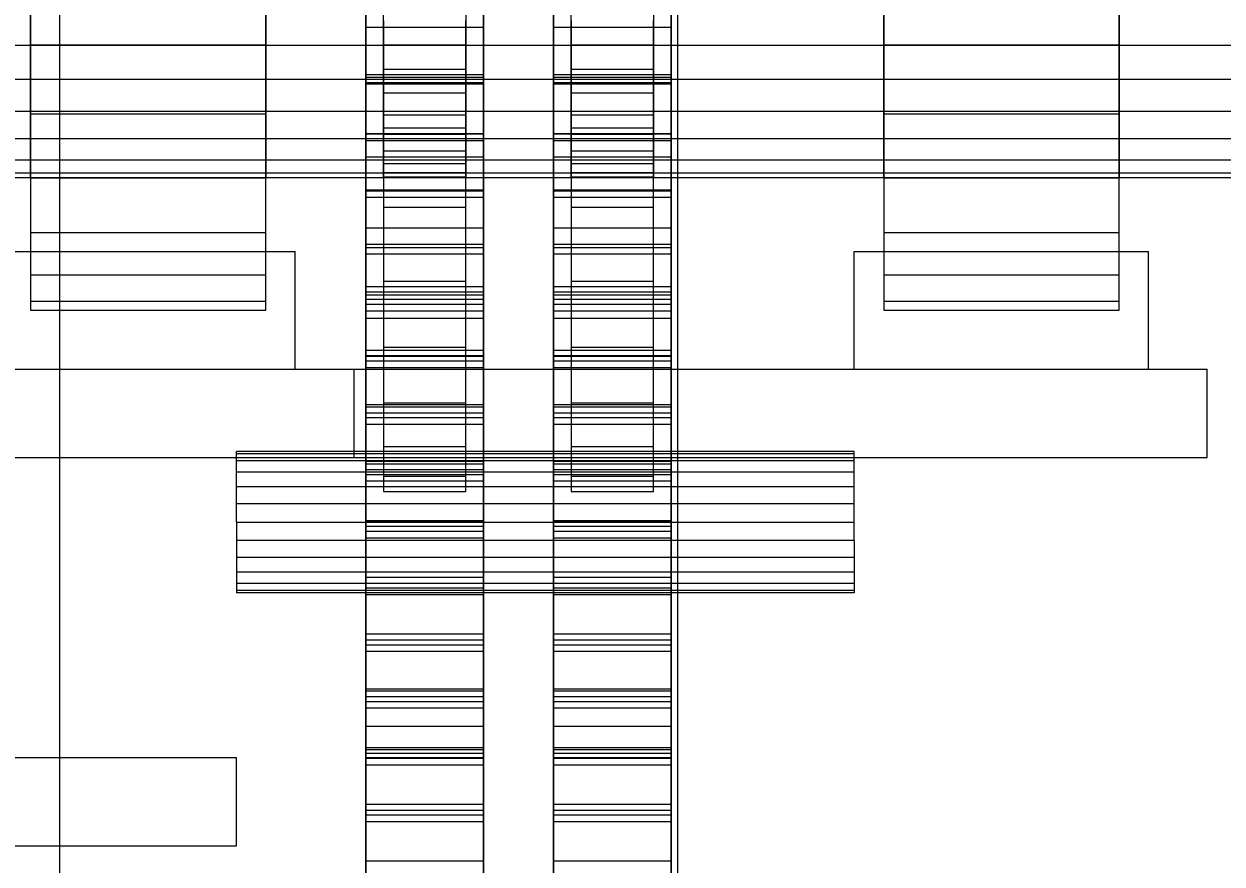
# Model space of a CAD drawing. Header units: millimetres. Extents: x -191664 to 191490, y -197311 to 10263.
# Drawn here: x 3893.9 to 4097.5, y -138922.6 to -138779.9 of the extents above; entities that cross this region are included whole.
import ezdxf

# ---------------------------------------------------------------- set-up
doc = ezdxf.new("R2010")
doc.units = ezdxf.units.MM
doc.layers.add('DET_secador_frontal', color=7, linetype='Continuous', lineweight=0)
doc.layers.add('R15_COTAS_TRANSPORTE_P', color=1, linetype='Continuous', lineweight=0)
doc.dimstyles.new('PLANTA_20', dxfattribs={"dimtxt": 50, "dimasz": 30, "dimexe": 30, "dimexo": 16, "dimgap": 20, "dimtad": 1, "dimtih": 1, "dimtoh": 1, "dimdec": 1, "dimzin": 0, "dimdsep": 46, "dimcen": 0.09, "dimadec": 0, "dimazin": 0, "dimtfac": 1, "dimtdec": 4, "dimtofl": 0, "dimtmove": 0, "dimatfit": 3, "dimfxl": 1, "dimtolj": 1, "dimtzin": 0, "dimarcsym": 0})

# ---------------------------------------------------------------- blocks, each defined once
blk = doc.blocks.new('*D133')
at = {"layer": 'Defpoints', "color": 0, "transparency": 16777216}
for p in [(439.69, -194147.98), (217.89, -194406.09), (-500, -194490), (-500, -194490), (500, -194490)]:
    blk.add_point(p, dxfattribs=at)
at = {"layer": 'R15_COTAS_TRANSPORTE_P', "color": 0, "lineweight": -2, "transparency": 16777216}
blk.add_arc((-500, -194490), 722.77, 2.37834, 17.62166, dxfattribs=at)
at = {"layer": 'R15_COTAS_TRANSPORTE_P', "color": 0, "transparency": 16777216}
for points in [[(184.12, -194272.81), (193.59, -194269.58), (179.18, -194242.8)], [(227.15, -194459.9), (217.15, -194460.11), (222.77, -194490)]]:
    blk.add_solid(points, dxfattribs=at)

msp = doc.modelspace()

# ---------------------------------------------------------------- linework, layer by layer
at = {"layer": 'DET_secador_frontal', "color": 254, "true_color": 0xd8e0dc}
msp.add_line((3900, -140885), (3900, -138615), dxfattribs=at)
at = {"layer": 'DET_secador_frontal', "color": 253, "true_color": 0x9fadb2}
msp.add_line((3900, -140200), (3900, -138615), dxfattribs=at)
at = {"layer": 'DET_secador_frontal', "color": 251, "true_color": 0x536a64}
msp.add_line((3900, -140900), (3900, -138650), dxfattribs=at)
at = {"layer": 'DET_secador_frontal', "color": 55, "true_color": 0xb9a24b}
msp.add_line((4005, -139173.5), (4005, -138673.5), dxfattribs=at)
at = {"layer": 'DET_secador_frontal', "color": 252, "true_color": 0x8ba19a}
for p, q in [((3955, -138783.5), (3955, -138769.51)), ((3969, -138769.51), (3969, -138783.5)), ((3986.88, -138783.5), (3986.88, -138769.51)), ((4000.88, -138769.51), (4000.88, -138783.5)), ((3895, -138783.5), (3895, -138771.85)), ((3935, -138771.85), (3935, -138783.5)), ((4040, -138783.5), (4040, -138771.85)), ((4080, -138771.85), (4080, -138783.5)), ((3895, -138777.68), (3895, -138783.5)), ((3935, -138783.5), (3935, -138777.68)), ((4040, -138777.68), (4040, -138783.5)), ((4080, -138783.5), (4080, -138777.68)), ((3955, -138779.37), (3955, -138783.5)), ((3969, -138783.5), (3969, -138779.37)), ((3986.88, -138779.37), (3986.88, -138783.5)), ((4000.88, -138783.5), (4000.88, -138779.37)), ((3935, -138783.5), (3895, -138783.5)), ((3895, -138783.5), (3895, -138795.15)), ((3895, -138789.32), (3895, -138783.5)), ((3935, -138795.15), (3935, -138783.5)), ((3935, -138783.5), (3935, -138789.32)), ((3969, -138783.5), (3955, -138783.5)), ((3955, -138783.5), (3955, -138797.49)), ((3955, -138787.63), (3955, -138783.5)), ((3969, -138797.49), (3969, -138783.5)), ((3969, -138783.5), (3969, -138787.63)), ((4000.88, -138783.5), (3986.88, -138783.5)), ((3986.88, -138783.5), (3986.88, -138797.49)), ((3986.88, -138787.63), (3986.88, -138783.5)), ((4000.88, -138797.49), (4000.88, -138783.5)), ((4000.88, -138783.5), (4000.88, -138787.63)), ((4080, -138783.5), (4040, -138783.5)), ((4040, -138783.5), (4040, -138795.15)), ((4040, -138789.32), (4040, -138783.5)), ((4080, -138795.15), (4080, -138783.5)), ((4080, -138783.5), (4080, -138789.32)), ((3969, -138787.63), (3955, -138787.63)), ((3955, -138787.63), (3955, -138797.49)), ((3955, -138791.63), (3955, -138787.63)), ((3969, -138797.49), (3969, -138787.63)), ((3969, -138787.63), (3969, -138791.63)), ((4000.88, -138787.63), (3986.88, -138787.63)), ((3986.88, -138787.63), (3986.88, -138797.49)), ((3986.88, -138791.63), (3986.88, -138787.63)), ((4000.88, -138797.49), (4000.88, -138787.63)), ((4000.88, -138787.63), (4000.88, -138791.63)), ((3935, -138789.32), (3895, -138789.32)), ((3895, -138789.32), (3895, -138795.15)), ((3895, -138794.75), (3895, -138789.32)), ((3935, -138795.15), (3935, -138789.32)), ((3935, -138789.32), (3935, -138794.75)), ((4080, -138789.32), (4040, -138789.32)), ((4040, -138789.32), (4040, -138795.15)), ((4040, -138794.75), (4040, -138789.32)), ((4080, -138795.15), (4080, -138789.32)), ((4080, -138789.32), (4080, -138794.75)), ((3969, -138791.63), (3955, -138791.63)), ((3955, -138791.63), (3955, -138811)), ((3955, -138795.34), (3955, -138791.63)), ((3969, -138811), (3969, -138791.63)), ((3969, -138791.63), (3969, -138795.34)), ((4000.88, -138791.63), (3986.88, -138791.63)), ((3986.88, -138791.63), (3986.88, -138811)), ((3986.88, -138795.34), (3986.88, -138791.63)), ((4000.88, -138811), (4000.88, -138791.63)), ((4000.88, -138791.63), (4000.88, -138795.34)), ((3935, -138794.75), (3895, -138794.75)), ((3895, -138794.75), (3895, -138806)), ((3895, -138799.41), (3895, -138794.75)), ((3895, -138795.15), (3935, -138795.15)), ((3895, -138795.15), (3895, -138806)), ((3935, -138806), (3935, -138794.75)), ((3935, -138794.75), (3935, -138799.41)), ((3935, -138806), (3935, -138795.15)), ((3969, -138795.34), (3955, -138795.34)), ((3955, -138795.34), (3955, -138823.57)), ((3955, -138798.66), (3955, -138795.34)), ((3969, -138823.57), (3969, -138795.34)), ((3969, -138795.34), (3969, -138798.66)), ((4000.88, -138795.34), (3986.88, -138795.34)), ((3986.88, -138795.34), (3986.88, -138823.57)), ((3986.88, -138798.66), (3986.88, -138795.34)), ((4000.88, -138823.57), (4000.88, -138795.34)), ((4000.88, -138795.34), (4000.88, -138798.66)), ((4080, -138794.75), (4040, -138794.75)), ((4040, -138794.75), (4040, -138806)), ((4040, -138799.41), (4040, -138794.75)), ((4040, -138795.15), (4080, -138795.15)), ((4040, -138795.15), (4040, -138806)), ((4080, -138806), (4080, -138794.75)), ((4080, -138794.75), (4080, -138799.41)), ((4080, -138806), (4080, -138795.15)), ((3955, -138797.49), (3969, -138797.49)), ((3955, -138797.49), (3955, -138811)), ((3969, -138811), (3969, -138797.49)), ((3986.88, -138797.49), (4000.88, -138797.49)), ((3986.88, -138797.49), (3986.88, -138811)), ((4000.88, -138811), (4000.88, -138797.49)), ((3935, -138799.41), (3895, -138799.41)), ((3895, -138799.41), (3895, -138815.32)), ((3895, -138802.99), (3895, -138799.41)), ((3935, -138815.32), (3935, -138799.41)), ((3935, -138799.41), (3935, -138802.99)), ((3969, -138798.66), (3955, -138798.66)), ((3955, -138798.66), (3955, -138834.78)), ((3955, -138801.46), (3955, -138798.66)), ((3969, -138834.78), (3969, -138798.66)), ((3969, -138798.66), (3969, -138801.46)), ((4000.88, -138798.66), (3986.88, -138798.66)), ((3986.88, -138798.66), (3986.88, -138834.78)), ((3986.88, -138801.46), (3986.88, -138798.66)), ((4000.88, -138834.78), (4000.88, -138798.66)), ((4000.88, -138798.66), (4000.88, -138801.46)), ((4080, -138799.41), (4040, -138799.41)), ((4040, -138799.41), (4040, -138815.32)), ((4040, -138802.99), (4040, -138799.41)), ((4080, -138815.32), (4080, -138799.41)), ((4080, -138799.41), (4080, -138802.99)), ((3969, -138801.46), (3955, -138801.46)), ((3955, -138801.46), (3955, -138844.24)), ((3955, -138803.64), (3955, -138801.46)), ((3969, -138844.24), (3969, -138801.46)), ((3969, -138801.46), (3969, -138803.64)), ((4000.88, -138801.46), (3986.88, -138801.46)), ((3986.88, -138801.46), (3986.88, -138844.24)), ((3986.88, -138803.64), (3986.88, -138801.46)), ((4000.88, -138844.24), (4000.88, -138801.46)), ((4000.88, -138801.46), (4000.88, -138803.64)), ((3935, -138802.99), (3895, -138802.99)), ((3895, -138802.99), (3895, -138822.47)), ((3895, -138805.23), (3895, -138802.99)), ((3935, -138822.47), (3935, -138802.99)), ((3935, -138802.99), (3935, -138805.23)), ((3969, -138803.64), (3955, -138803.64)), ((3955, -138803.64), (3955, -138851.64)), ((3955, -138805.14), (3955, -138803.64)), ((3969, -138851.64), (3969, -138803.64)), ((3969, -138803.64), (3969, -138805.14)), ((4000.88, -138803.64), (3986.88, -138803.64)), ((3986.88, -138803.64), (3986.88, -138851.64)), ((3986.88, -138805.14), (3986.88, -138803.64)), ((4000.88, -138851.64), (4000.88, -138803.64)), ((4000.88, -138803.64), (4000.88, -138805.14)), ((4080, -138802.99), (4040, -138802.99)), ((4040, -138802.99), (4040, -138822.47)), ((4040, -138805.23), (4040, -138802.99)), ((4080, -138822.47), (4080, -138802.99)), ((4080, -138802.99), (4080, -138805.23)), ((3935, -138805.23), (3895, -138805.23)), ((3895, -138805.23), (3895, -138826.97)), ((3895, -138806), (3895, -138805.23)), ((3895, -138806), (3935, -138806)), ((3895, -138806), (3895, -138815.32)), ((3895, -138806), (3895, -138828.5)), ((3935, -138826.97), (3935, -138805.23)), ((3935, -138805.23), (3935, -138806)), ((3935, -138815.32), (3935, -138806)), ((3935, -138828.5), (3935, -138806)), ((3969, -138805.14), (3955, -138805.14)), ((3955, -138805.14), (3955, -138856.71)), ((3955, -138805.9), (3955, -138805.14)), ((3969, -138805.9), (3955, -138805.9)), ((3955, -138805.9), (3955, -138859.29)), ((3969, -138856.71), (3969, -138805.14)), ((3969, -138805.14), (3969, -138805.9)), ((3969, -138859.29), (3969, -138805.9)), ((4000.88, -138805.14), (3986.88, -138805.14)), ((3986.88, -138805.14), (3986.88, -138856.71)), ((3986.88, -138805.9), (3986.88, -138805.14)), ((4000.88, -138805.9), (3986.88, -138805.9)), ((3986.88, -138805.9), (3986.88, -138859.29)), ((4000.88, -138856.71), (4000.88, -138805.14)), ((4000.88, -138805.14), (4000.88, -138805.9)), ((4000.88, -138859.29), (4000.88, -138805.9)), ((4080, -138805.23), (4040, -138805.23)), ((4040, -138805.23), (4040, -138826.97)), ((4040, -138806), (4040, -138805.23)), ((4040, -138806), (4080, -138806)), ((4040, -138806), (4040, -138815.32)), ((4040, -138806), (4040, -138828.5)), ((4080, -138826.97), (4080, -138805.23)), ((4080, -138805.23), (4080, -138806)), ((4080, -138815.32), (4080, -138806)), ((4080, -138828.5), (4080, -138806)), ((3955, -138811), (3969, -138811)), ((3955, -138811), (3955, -138823.57)), ((3969, -138823.57), (3969, -138811)), ((3986.88, -138811), (4000.88, -138811)), ((3986.88, -138811), (3986.88, -138823.57)), ((4000.88, -138823.57), (4000.88, -138811)), ((3895, -138815.32), (3935, -138815.32)), ((3895, -138815.32), (3895, -138822.47)), ((3935, -138822.47), (3935, -138815.32)), ((4040, -138815.32), (4080, -138815.32)), ((4040, -138815.32), (4040, -138822.47)), ((4080, -138822.47), (4080, -138815.32)), ((3895, -138822.47), (3935, -138822.47)), ((3895, -138822.47), (3895, -138826.97)), ((3935, -138826.97), (3935, -138822.47)), ((4040, -138822.47), (4080, -138822.47)), ((4040, -138822.47), (4040, -138826.97)), ((4080, -138826.97), (4080, -138822.47)), ((3952, -138825.86), (3952, -138824.49)), ((3952, -138824.49), (3972, -138824.49)), ((3952, -138852.49), (3952, -138824.49)), ((3955, -138823.57), (3969, -138823.57)), ((3955, -138823.57), (3955, -138834.78)), ((3969, -138834.78), (3969, -138823.57)), ((3972, -138824.49), (3972, -138825.86)), ((3972, -138824.49), (3972, -138852.49)), ((3983.88, -138825.86), (3983.88, -138824.49)), ((3983.88, -138824.49), (4003.88, -138824.49)), ((3983.88, -138852.49), (3983.88, -138824.49)), ((3986.88, -138823.57), (4000.88, -138823.57)), ((3986.88, -138823.57), (3986.88, -138834.78)), ((4000.88, -138834.78), (4000.88, -138823.57)), ((4003.88, -138824.49), (4003.88, -138825.86)), ((4003.88, -138824.49), (4003.88, -138852.49)), ((3952, -138829.85), (3952, -138825.86)), ((3952, -138825.86), (3972, -138825.86)), ((3952, -138852.9), (3952, -138825.86)), ((3972, -138825.86), (3972, -138829.85)), ((3972, -138825.86), (3972, -138852.9)), ((3983.88, -138829.85), (3983.88, -138825.86)), ((3983.88, -138825.86), (4003.88, -138825.86)), ((3983.88, -138852.9), (3983.88, -138825.86)), ((4003.88, -138825.86), (4003.88, -138829.85)), ((4003.88, -138825.86), (4003.88, -138852.9)), ((3895, -138826.97), (3935, -138826.97)), ((3895, -138826.97), (3895, -138828.5)), ((3895, -138828.5), (3935, -138828.5)), ((3935, -138828.5), (3935, -138826.97)), ((4040, -138826.97), (4080, -138826.97)), ((4040, -138826.97), (4040, -138828.5)), ((4040, -138828.5), (4080, -138828.5)), ((4080, -138828.5), (4080, -138826.97)), ((3952, -138836.21), (3952, -138829.85)), ((3952, -138829.85), (3972, -138829.85)), ((3952, -138854.1), (3952, -138829.85)), ((3972, -138829.85), (3972, -138836.21)), ((3972, -138829.85), (3972, -138854.1)), ((3983.88, -138836.21), (3983.88, -138829.85)), ((3983.88, -138829.85), (4003.88, -138829.85)), ((3983.88, -138854.1), (3983.88, -138829.85)), ((4003.88, -138829.85), (4003.88, -138836.21)), ((4003.88, -138829.85), (4003.88, -138854.1)), ((3952, -138844.49), (3952, -138836.21)), ((3952, -138836.21), (3972, -138836.21)), ((3952, -138856.01), (3952, -138836.21)), ((3955, -138834.78), (3969, -138834.78)), ((3955, -138834.78), (3955, -138844.24)), ((3969, -138844.24), (3969, -138834.78)), ((3972, -138836.21), (3972, -138844.49)), ((3972, -138836.21), (3972, -138856.01)), ((3983.88, -138844.49), (3983.88, -138836.21)), ((3983.88, -138836.21), (4003.88, -138836.21)), ((3983.88, -138856.01), (3983.88, -138836.21)), ((3986.88, -138834.78), (4000.88, -138834.78)), ((3986.88, -138834.78), (3986.88, -138844.24)), ((4000.88, -138844.24), (4000.88, -138834.78)), ((4003.88, -138836.21), (4003.88, -138844.49)), ((4003.88, -138836.21), (4003.88, -138856.01)), ((3952, -138854.14), (3952, -138844.49)), ((3952, -138844.49), (3972, -138844.49)), ((3952, -138858.49), (3952, -138844.49)), ((3955, -138844.24), (3969, -138844.24)), ((3955, -138844.24), (3955, -138851.64)), ((3969, -138851.64), (3969, -138844.24)), ((3972, -138844.49), (3972, -138854.14)), ((3972, -138844.49), (3972, -138858.49)), ((3983.88, -138854.14), (3983.88, -138844.49)), ((3983.88, -138844.49), (4003.88, -138844.49)), ((3983.88, -138858.49), (3983.88, -138844.49)), ((3986.88, -138844.24), (4000.88, -138844.24)), ((3986.88, -138844.24), (3986.88, -138851.64)), ((4000.88, -138851.64), (4000.88, -138844.24)), ((4003.88, -138844.49), (4003.88, -138854.14)), ((4003.88, -138844.49), (4003.88, -138858.49)), ((3952, -138852.49), (3952, -138852.9)), ((3972, -138852.49), (3952, -138852.49)), ((3952, -138852.9), (3952, -138854.1)), ((3972, -138852.9), (3952, -138852.9)), ((3955, -138851.64), (3969, -138851.64)), ((3955, -138851.64), (3955, -138856.71)), ((3969, -138856.71), (3969, -138851.64)), ((3972, -138852.9), (3972, -138852.49)), ((3972, -138854.1), (3972, -138852.9)), ((3983.88, -138852.49), (3983.88, -138852.9)), ((4003.88, -138852.49), (3983.88, -138852.49)), ((3983.88, -138852.9), (3983.88, -138854.1)), ((4003.88, -138852.9), (3983.88, -138852.9)), ((3986.88, -138851.64), (4000.88, -138851.64)), ((3986.88, -138851.64), (3986.88, -138856.71)), ((4000.88, -138856.71), (4000.88, -138851.64)), ((4003.88, -138852.9), (4003.88, -138852.49)), ((4003.88, -138854.1), (4003.88, -138852.9)), ((3952, -138854.1), (3952, -138856.01)), ((3972, -138854.1), (3952, -138854.1)), ((3952, -138864.49), (3952, -138854.14)), ((3952, -138854.14), (3972, -138854.14)), ((3952, -138861.39), (3952, -138854.14)), ((3972, -138856.01), (3972, -138854.1)), ((3972, -138854.14), (3972, -138864.49)), ((3972, -138854.14), (3972, -138861.39)), ((3983.88, -138854.1), (3983.88, -138856.01)), ((4003.88, -138854.1), (3983.88, -138854.1)), ((3983.88, -138864.49), (3983.88, -138854.14)), ((3983.88, -138854.14), (4003.88, -138854.14)), ((3983.88, -138861.39), (3983.88, -138854.14)), ((4003.88, -138856.01), (4003.88, -138854.1)), ((4003.88, -138854.14), (4003.88, -138864.49)), ((4003.88, -138854.14), (4003.88, -138861.39)), ((3952, -138856.01), (3952, -138858.49)), ((3972, -138856.01), (3952, -138856.01)), ((3955, -138856.71), (3969, -138856.71)), ((3955, -138856.71), (3955, -138859.29)), ((3969, -138859.29), (3969, -138856.71)), ((3972, -138858.49), (3972, -138856.01)), ((3983.88, -138856.01), (3983.88, -138858.49)), ((4003.88, -138856.01), (3983.88, -138856.01)), ((3986.88, -138856.71), (4000.88, -138856.71)), ((3986.88, -138856.71), (3986.88, -138859.29)), ((4000.88, -138859.29), (4000.88, -138856.71)), ((4003.88, -138858.49), (4003.88, -138856.01)), ((3952, -138858.49), (3952, -138861.39)), ((3972, -138858.49), (3952, -138858.49)), ((3972, -138861.39), (3972, -138858.49)), ((3983.88, -138858.49), (3983.88, -138861.39)), ((4003.88, -138858.49), (3983.88, -138858.49)), ((4003.88, -138861.39), (4003.88, -138858.49)), ((3955, -138859.29), (3969, -138859.29)), ((3986.88, -138859.29), (4000.88, -138859.29)), ((3952, -138861.39), (3952, -138864.49)), ((3972, -138861.39), (3952, -138861.39)), ((3972, -138864.49), (3972, -138861.39)), ((3983.88, -138861.39), (3983.88, -138864.49)), ((4003.88, -138861.39), (3983.88, -138861.39)), ((4003.88, -138864.49), (4003.88, -138861.39)), ((3972, -138864.49), (3952, -138864.49)), ((3952, -138864.49), (3952, -138874.85)), ((3952, -138867.6), (3952, -138864.49)), ((3972, -138874.85), (3972, -138864.49)), ((3972, -138864.49), (3972, -138867.6)), ((4003.88, -138864.49), (3983.88, -138864.49)), ((3983.88, -138864.49), (3983.88, -138874.85)), ((3983.88, -138867.6), (3983.88, -138864.49)), ((4003.88, -138874.85), (4003.88, -138864.49)), ((4003.88, -138864.49), (4003.88, -138867.6)), ((3972, -138867.6), (3952, -138867.6)), ((3952, -138867.6), (3952, -138874.85)), ((3952, -138870.49), (3952, -138867.6)), ((3972, -138874.85), (3972, -138867.6)), ((3972, -138867.6), (3972, -138870.49)), ((4003.88, -138867.6), (3983.88, -138867.6)), ((3983.88, -138867.6), (3983.88, -138874.85)), ((3983.88, -138870.49), (3983.88, -138867.6)), ((4003.88, -138874.85), (4003.88, -138867.6)), ((4003.88, -138867.6), (4003.88, -138870.49)), ((3972, -138870.49), (3952, -138870.49)), ((3952, -138870.49), (3952, -138884.49)), ((3952, -138872.98), (3952, -138870.49)), ((3972, -138884.49), (3972, -138870.49)), ((3972, -138870.49), (3972, -138872.98)), ((4003.88, -138870.49), (3983.88, -138870.49)), ((3983.88, -138870.49), (3983.88, -138884.49)), ((3983.88, -138872.98), (3983.88, -138870.49)), ((4003.88, -138884.49), (4003.88, -138870.49)), ((4003.88, -138870.49), (4003.88, -138872.98)), ((3972, -138872.98), (3952, -138872.98)), ((3952, -138872.98), (3952, -138892.78)), ((3952, -138874.89), (3952, -138872.98)), ((3972, -138892.78), (3972, -138872.98)), ((3972, -138872.98), (3972, -138874.89)), ((4003.88, -138872.98), (3983.88, -138872.98)), ((3983.88, -138872.98), (3983.88, -138892.78)), ((3983.88, -138874.89), (3983.88, -138872.98)), ((4003.88, -138892.78), (4003.88, -138872.98)), ((4003.88, -138872.98), (4003.88, -138874.89)), ((3952, -138874.85), (3972, -138874.85)), ((3952, -138874.85), (3952, -138884.49)), ((3972, -138874.89), (3952, -138874.89)), ((3952, -138874.89), (3952, -138899.14)), ((3952, -138876.09), (3952, -138874.89)), ((3972, -138884.49), (3972, -138874.85)), ((3972, -138899.14), (3972, -138874.89)), ((3972, -138874.89), (3972, -138876.09)), ((3983.88, -138874.85), (4003.88, -138874.85)), ((3983.88, -138874.85), (3983.88, -138884.49)), ((4003.88, -138874.89), (3983.88, -138874.89)), ((3983.88, -138874.89), (3983.88, -138899.14)), ((3983.88, -138876.09), (3983.88, -138874.89)), ((4003.88, -138884.49), (4003.88, -138874.85)), ((4003.88, -138899.14), (4003.88, -138874.89)), ((4003.88, -138874.89), (4003.88, -138876.09)), ((3972, -138876.09), (3952, -138876.09)), ((3952, -138876.09), (3952, -138903.13)), ((3952, -138876.49), (3952, -138876.09)), ((3972, -138876.49), (3952, -138876.49)), ((3952, -138876.49), (3952, -138904.49)), ((3972, -138903.13), (3972, -138876.09)), ((3972, -138876.09), (3972, -138876.49)), ((3972, -138904.49), (3972, -138876.49)), ((4003.88, -138876.09), (3983.88, -138876.09)), ((3983.88, -138876.09), (3983.88, -138903.13)), ((3983.88, -138876.49), (3983.88, -138876.09)), ((4003.88, -138876.49), (3983.88, -138876.49)), ((3983.88, -138876.49), (3983.88, -138904.49)), ((4003.88, -138903.13), (4003.88, -138876.09)), ((4003.88, -138876.09), (4003.88, -138876.49)), ((4003.88, -138904.49), (4003.88, -138876.49)), ((3952, -138884.49), (3972, -138884.49)), ((3952, -138884.49), (3952, -138892.78)), ((3972, -138892.78), (3972, -138884.49)), ((3983.88, -138884.49), (4003.88, -138884.49)), ((3983.88, -138884.49), (3983.88, -138892.78)), ((4003.88, -138892.78), (4003.88, -138884.49)), ((3952, -138892.78), (3972, -138892.78)), ((3952, -138892.78), (3952, -138899.14)), ((3972, -138899.14), (3972, -138892.78)), ((3983.88, -138892.78), (4003.88, -138892.78)), ((3983.88, -138892.78), (3983.88, -138899.14)), ((4003.88, -138899.14), (4003.88, -138892.78)), ((3952, -138899.14), (3972, -138899.14)), ((3952, -138899.14), (3952, -138903.13)), ((3972, -138903.13), (3972, -138899.14)), ((3983.88, -138899.14), (4003.88, -138899.14)), ((3983.88, -138899.14), (3983.88, -138903.13)), ((4003.88, -138903.13), (4003.88, -138899.14)), ((3952, -138903.13), (3972, -138903.13)), ((3952, -138903.13), (3952, -138904.49)), ((3972, -138904.49), (3972, -138903.13)), ((3983.88, -138903.13), (4003.88, -138903.13)), ((3983.88, -138903.13), (3983.88, -138904.49)), ((4003.88, -138904.49), (4003.88, -138903.13)), ((3952, -138904.49), (3972, -138904.49)), ((3983.88, -138904.49), (4003.88, -138904.49))]:
    msp.add_line(p, q, dxfattribs=at)
at = {"layer": 'DET_secador_frontal', "color": 8, "true_color": 0x657a85}
for p, q in [((3952, -138770.75), (3952, -138780.39)), ((3972, -138780.39), (3972, -138770.75)), ((3983.88, -138770.75), (3983.88, -138780.39)), ((4003.88, -138780.39), (4003.88, -138770.75)), ((3952, -138789.83), (3952, -138777.07)), ((3972, -138777.07), (3972, -138789.83)), ((3983.88, -138789.83), (3983.88, -138777.07)), ((4003.88, -138777.07), (4003.88, -138789.83)), ((3952, -138778.4), (3952, -138788.53)), ((3952, -138788.97), (3952, -138779.33)), ((3972, -138788.53), (3972, -138778.4)), ((3972, -138779.33), (3972, -138788.97)), ((3983.88, -138778.4), (3983.88, -138788.53)), ((3983.88, -138788.97), (3983.88, -138779.33)), ((4003.88, -138788.53), (4003.88, -138778.4)), ((4003.88, -138779.33), (4003.88, -138788.97)), ((3952, -138780.39), (3972, -138780.39)), ((3952, -138788.97), (3952, -138780.39)), ((3952, -138780.39), (3952, -138790.02)), ((3972, -138780.39), (3972, -138788.97)), ((3972, -138790.02), (3972, -138780.39)), ((3983.88, -138780.39), (4003.88, -138780.39)), ((3983.88, -138788.97), (3983.88, -138780.39)), ((3983.88, -138780.39), (3983.88, -138790.02)), ((4003.88, -138780.39), (4003.88, -138788.97)), ((4003.88, -138790.02), (4003.88, -138780.39)), ((3972, -138788.53), (3952, -138788.53)), ((3952, -138788.53), (3952, -138798.52)), ((3952, -138788.53), (3952, -138789.83)), ((3972, -138788.97), (3952, -138788.97)), ((3952, -138798.61), (3952, -138788.97)), ((3952, -138802.42), (3952, -138789.83)), ((3952, -138789.83), (3972, -138789.83)), ((3972, -138798.52), (3972, -138788.53)), ((3972, -138789.83), (3972, -138788.53)), ((3972, -138788.97), (3972, -138798.61)), ((3972, -138789.83), (3972, -138802.42)), ((4003.88, -138788.53), (3983.88, -138788.53)), ((3983.88, -138788.53), (3983.88, -138798.52)), ((3983.88, -138788.53), (3983.88, -138789.83)), ((4003.88, -138788.97), (3983.88, -138788.97)), ((3983.88, -138798.61), (3983.88, -138788.97)), ((3983.88, -138802.42), (3983.88, -138789.83)), ((3983.88, -138789.83), (4003.88, -138789.83)), ((4003.88, -138798.52), (4003.88, -138788.53)), ((4003.88, -138789.83), (4003.88, -138788.53)), ((4003.88, -138788.97), (4003.88, -138798.61)), ((4003.88, -138789.83), (4003.88, -138802.42)), ((3952, -138790.02), (3972, -138790.02)), ((3952, -138798.61), (3952, -138790.02)), ((3952, -138790.02), (3952, -138799.66)), ((3972, -138790.02), (3972, -138798.61)), ((3972, -138799.66), (3972, -138790.02)), ((3983.88, -138790.02), (4003.88, -138790.02)), ((3983.88, -138798.61), (3983.88, -138790.02)), ((3983.88, -138790.02), (3983.88, -138799.66)), ((4003.88, -138790.02), (4003.88, -138798.61)), ((4003.88, -138799.66), (4003.88, -138790.02)), ((3972, -138798.52), (3952, -138798.52)), ((3952, -138798.52), (3952, -138808.1)), ((3952, -138798.52), (3952, -138802.42)), ((3972, -138798.61), (3952, -138798.61)), ((3952, -138808.25), (3952, -138798.61)), ((3952, -138799.66), (3972, -138799.66)), ((3952, -138808.25), (3952, -138799.66)), ((3952, -138799.66), (3952, -138809.3)), ((3972, -138808.1), (3972, -138798.52)), ((3972, -138802.42), (3972, -138798.52)), ((3972, -138798.61), (3972, -138808.25)), ((3972, -138799.66), (3972, -138808.25)), ((3972, -138809.3), (3972, -138799.66)), ((4003.88, -138798.52), (3983.88, -138798.52)), ((3983.88, -138798.52), (3983.88, -138808.1)), ((3983.88, -138798.52), (3983.88, -138802.42)), ((4003.88, -138798.61), (3983.88, -138798.61)), ((3983.88, -138808.25), (3983.88, -138798.61)), ((3983.88, -138799.66), (4003.88, -138799.66)), ((3983.88, -138808.25), (3983.88, -138799.66)), ((3983.88, -138799.66), (3983.88, -138809.3)), ((4003.88, -138808.1), (4003.88, -138798.52)), ((4003.88, -138802.42), (4003.88, -138798.52)), ((4003.88, -138798.61), (4003.88, -138808.25)), ((4003.88, -138799.66), (4003.88, -138808.25)), ((4003.88, -138809.3), (4003.88, -138799.66)), ((3952, -138814.49), (3952, -138802.42)), ((3952, -138802.42), (3972, -138802.42)), ((3972, -138802.42), (3972, -138814.49)), ((3983.88, -138814.49), (3983.88, -138802.42)), ((3983.88, -138802.42), (4003.88, -138802.42)), ((4003.88, -138802.42), (4003.88, -138814.49)), ((3972, -138808.1), (3952, -138808.1)), ((3952, -138808.1), (3952, -138817.32)), ((3952, -138808.1), (3952, -138814.49)), ((3972, -138808.25), (3952, -138808.25)), ((3952, -138817.89), (3952, -138808.25)), ((3972, -138817.32), (3972, -138808.1)), ((3972, -138814.49), (3972, -138808.1)), ((3972, -138808.25), (3972, -138817.89)), ((4003.88, -138808.1), (3983.88, -138808.1)), ((3983.88, -138808.1), (3983.88, -138817.32)), ((3983.88, -138808.1), (3983.88, -138814.49)), ((4003.88, -138808.25), (3983.88, -138808.25)), ((3983.88, -138817.89), (3983.88, -138808.25)), ((4003.88, -138817.32), (4003.88, -138808.1)), ((4003.88, -138814.49), (4003.88, -138808.1)), ((4003.88, -138808.25), (4003.88, -138817.89)), ((3952, -138809.3), (3972, -138809.3)), ((3952, -138817.89), (3952, -138809.3)), ((3952, -138809.3), (3952, -138818.94)), ((3972, -138809.3), (3972, -138817.89)), ((3972, -138818.94), (3972, -138809.3)), ((3983.88, -138809.3), (4003.88, -138809.3)), ((3983.88, -138817.89), (3983.88, -138809.3)), ((3983.88, -138809.3), (3983.88, -138818.94)), ((4003.88, -138809.3), (4003.88, -138817.89)), ((4003.88, -138818.94), (4003.88, -138809.3)), ((3952, -138825.4), (3952, -138814.49)), ((3952, -138814.49), (3972, -138814.49)), ((3972, -138814.49), (3972, -138825.4)), ((3983.88, -138825.4), (3983.88, -138814.49)), ((3983.88, -138814.49), (4003.88, -138814.49)), ((4003.88, -138814.49), (4003.88, -138825.4)), ((3972, -138817.32), (3952, -138817.32)), ((3952, -138817.32), (3952, -138826.7)), ((3952, -138817.32), (3952, -138825.4)), ((3972, -138817.89), (3952, -138817.89)), ((3952, -138827.53), (3952, -138817.89)), ((3972, -138826.7), (3972, -138817.32)), ((3972, -138825.4), (3972, -138817.32)), ((3972, -138817.89), (3972, -138827.53)), ((4003.88, -138817.32), (3983.88, -138817.32)), ((3983.88, -138817.32), (3983.88, -138826.7)), ((3983.88, -138817.32), (3983.88, -138825.4)), ((4003.88, -138817.89), (3983.88, -138817.89)), ((3983.88, -138827.53), (3983.88, -138817.89)), ((4003.88, -138826.7), (4003.88, -138817.32)), ((4003.88, -138825.4), (4003.88, -138817.32)), ((4003.88, -138817.89), (4003.88, -138827.53)), ((3952, -138818.94), (3972, -138818.94)), ((3952, -138827.53), (3952, -138818.94)), ((3952, -138818.94), (3952, -138828.58)), ((3972, -138818.94), (3972, -138827.53)), ((3972, -138828.58), (3972, -138818.94)), ((3983.88, -138818.94), (4003.88, -138818.94)), ((3983.88, -138827.53), (3983.88, -138818.94)), ((3983.88, -138818.94), (3983.88, -138828.58)), ((4003.88, -138818.94), (4003.88, -138827.53)), ((4003.88, -138828.58), (4003.88, -138818.94)), ((3952, -138835.29), (3952, -138825.4)), ((3952, -138825.4), (3972, -138825.4)), ((3972, -138825.4), (3972, -138835.29)), ((3983.88, -138835.29), (3983.88, -138825.4)), ((3983.88, -138825.4), (4003.88, -138825.4)), ((4003.88, -138825.4), (4003.88, -138835.29)), ((3972, -138826.7), (3952, -138826.7)), ((3952, -138826.7), (3952, -138836.34)), ((3952, -138826.7), (3952, -138835.29)), ((3972, -138827.53), (3952, -138827.53)), ((3952, -138837.17), (3952, -138827.53)), ((3952, -138828.58), (3972, -138828.58)), ((3952, -138837.17), (3952, -138828.58)), ((3952, -138828.58), (3952, -138838.22)), ((3972, -138836.34), (3972, -138826.7)), ((3972, -138835.29), (3972, -138826.7)), ((3972, -138827.53), (3972, -138837.17)), ((3972, -138828.58), (3972, -138837.17)), ((3972, -138838.22), (3972, -138828.58)), ((4003.88, -138826.7), (3983.88, -138826.7)), ((3983.88, -138826.7), (3983.88, -138836.34)), ((3983.88, -138826.7), (3983.88, -138835.29)), ((4003.88, -138827.53), (3983.88, -138827.53)), ((3983.88, -138837.17), (3983.88, -138827.53)), ((3983.88, -138828.58), (4003.88, -138828.58)), ((3983.88, -138837.17), (3983.88, -138828.58)), ((3983.88, -138828.58), (3983.88, -138838.22)), ((4003.88, -138836.34), (4003.88, -138826.7)), ((4003.88, -138835.29), (4003.88, -138826.7)), ((4003.88, -138827.53), (4003.88, -138837.17)), ((4003.88, -138828.58), (4003.88, -138837.17)), ((4003.88, -138838.22), (4003.88, -138828.58)), ((3952, -138844.93), (3952, -138835.29)), ((3952, -138835.29), (3972, -138835.29)), ((3972, -138836.34), (3952, -138836.34)), ((3952, -138836.34), (3952, -138845.98)), ((3952, -138836.34), (3952, -138844.93)), ((3972, -138835.29), (3972, -138844.93)), ((3972, -138845.98), (3972, -138836.34)), ((3972, -138844.93), (3972, -138836.34)), ((3983.88, -138844.93), (3983.88, -138835.29)), ((3983.88, -138835.29), (4003.88, -138835.29)), ((4003.88, -138836.34), (3983.88, -138836.34)), ((3983.88, -138836.34), (3983.88, -138845.98)), ((3983.88, -138836.34), (3983.88, -138844.93)), ((4003.88, -138835.29), (4003.88, -138844.93)), ((4003.88, -138845.98), (4003.88, -138836.34)), ((4003.88, -138844.93), (4003.88, -138836.34)), ((3972, -138837.17), (3952, -138837.17)), ((3952, -138846.8), (3952, -138837.17)), ((3952, -138838.22), (3972, -138838.22)), ((3952, -138846.8), (3952, -138838.22)), ((3952, -138838.22), (3952, -138847.86)), ((3972, -138837.17), (3972, -138846.8)), ((3972, -138838.22), (3972, -138846.8)), ((3972, -138847.86), (3972, -138838.22)), ((4003.88, -138837.17), (3983.88, -138837.17)), ((3983.88, -138846.8), (3983.88, -138837.17)), ((3983.88, -138838.22), (4003.88, -138838.22)), ((3983.88, -138846.8), (3983.88, -138838.22)), ((3983.88, -138838.22), (3983.88, -138847.86)), ((4003.88, -138837.17), (4003.88, -138846.8)), ((4003.88, -138838.22), (4003.88, -138846.8)), ((4003.88, -138847.86), (4003.88, -138838.22)), ((3952, -138854.57), (3952, -138844.93)), ((3952, -138844.93), (3972, -138844.93)), ((3972, -138844.93), (3972, -138854.57)), ((3983.88, -138854.57), (3983.88, -138844.93)), ((3983.88, -138844.93), (4003.88, -138844.93)), ((4003.88, -138844.93), (4003.88, -138854.57)), ((3972, -138845.98), (3952, -138845.98)), ((3952, -138845.98), (3952, -138855.62)), ((3952, -138845.98), (3952, -138854.57)), ((3972, -138846.8), (3952, -138846.8)), ((3952, -138856.44), (3952, -138846.8)), ((3972, -138855.62), (3972, -138845.98)), ((3972, -138854.57), (3972, -138845.98)), ((3972, -138846.8), (3972, -138856.44)), ((4003.88, -138845.98), (3983.88, -138845.98)), ((3983.88, -138845.98), (3983.88, -138855.62)), ((3983.88, -138845.98), (3983.88, -138854.57)), ((4003.88, -138846.8), (3983.88, -138846.8)), ((3983.88, -138856.44), (3983.88, -138846.8)), ((4003.88, -138855.62), (4003.88, -138845.98)), ((4003.88, -138854.57), (4003.88, -138845.98)), ((4003.88, -138846.8), (4003.88, -138856.44)), ((3952, -138847.86), (3972, -138847.86)), ((3952, -138856.44), (3952, -138847.86)), ((3952, -138847.86), (3952, -138857.49)), ((3972, -138847.86), (3972, -138856.44)), ((3972, -138857.49), (3972, -138847.86)), ((3983.88, -138847.86), (4003.88, -138847.86)), ((3983.88, -138856.44), (3983.88, -138847.86)), ((3983.88, -138847.86), (3983.88, -138857.49)), ((4003.88, -138847.86), (4003.88, -138856.44)), ((4003.88, -138857.49), (4003.88, -138847.86)), ((3952, -138864.21), (3952, -138854.57)), ((3952, -138854.57), (3972, -138854.57)), ((3972, -138854.57), (3972, -138864.21)), ((3983.88, -138864.21), (3983.88, -138854.57)), ((3983.88, -138854.57), (4003.88, -138854.57)), ((4003.88, -138854.57), (4003.88, -138864.21)), ((3972, -138855.62), (3952, -138855.62)), ((3952, -138855.62), (3952, -138865.26)), ((3952, -138855.62), (3952, -138864.21)), ((3972, -138856.44), (3952, -138856.44)), ((3952, -138866.08), (3952, -138856.44)), ((3972, -138865.26), (3972, -138855.62)), ((3972, -138864.21), (3972, -138855.62)), ((3972, -138856.44), (3972, -138866.08)), ((4003.88, -138855.62), (3983.88, -138855.62)), ((3983.88, -138855.62), (3983.88, -138865.26)), ((3983.88, -138855.62), (3983.88, -138864.21)), ((4003.88, -138856.44), (3983.88, -138856.44)), ((3983.88, -138866.08), (3983.88, -138856.44)), ((4003.88, -138865.26), (4003.88, -138855.62)), ((4003.88, -138864.21), (4003.88, -138855.62)), ((4003.88, -138856.44), (4003.88, -138866.08)), ((3952, -138857.49), (3972, -138857.49)), ((3952, -138866.08), (3952, -138857.49)), ((3952, -138857.49), (3952, -138867.13)), ((3972, -138857.49), (3972, -138866.08)), ((3972, -138867.13), (3972, -138857.49)), ((3983.88, -138857.49), (4003.88, -138857.49)), ((3983.88, -138866.08), (3983.88, -138857.49)), ((3983.88, -138857.49), (3983.88, -138867.13)), ((4003.88, -138857.49), (4003.88, -138866.08)), ((4003.88, -138867.13), (4003.88, -138857.49)), ((3952, -138873.84), (3952, -138864.21)), ((3952, -138864.21), (3972, -138864.21)), ((3972, -138865.26), (3952, -138865.26)), ((3952, -138865.26), (3952, -138874.9)), ((3952, -138865.26), (3952, -138873.84)), ((3972, -138864.21), (3972, -138873.84)), ((3972, -138874.9), (3972, -138865.26)), ((3972, -138873.84), (3972, -138865.26)), ((3983.88, -138873.84), (3983.88, -138864.21)), ((3983.88, -138864.21), (4003.88, -138864.21)), ((4003.88, -138865.26), (3983.88, -138865.26)), ((3983.88, -138865.26), (3983.88, -138874.9)), ((3983.88, -138865.26), (3983.88, -138873.84)), ((4003.88, -138864.21), (4003.88, -138873.84)), ((4003.88, -138874.9), (4003.88, -138865.26)), ((4003.88, -138873.84), (4003.88, -138865.26)), ((3972, -138866.08), (3952, -138866.08)), ((3952, -138875.72), (3952, -138866.08)), ((3952, -138867.13), (3972, -138867.13)), ((3952, -138875.72), (3952, -138867.13)), ((3952, -138867.13), (3952, -138876.77)), ((3972, -138866.08), (3972, -138875.72)), ((3972, -138867.13), (3972, -138875.72)), ((3972, -138876.77), (3972, -138867.13)), ((4003.88, -138866.08), (3983.88, -138866.08)), ((3983.88, -138875.72), (3983.88, -138866.08)), ((3983.88, -138867.13), (4003.88, -138867.13)), ((3983.88, -138875.72), (3983.88, -138867.13)), ((3983.88, -138867.13), (3983.88, -138876.77)), ((4003.88, -138866.08), (4003.88, -138875.72)), ((4003.88, -138867.13), (4003.88, -138875.72)), ((4003.88, -138876.77), (4003.88, -138867.13)), ((3952, -138883.48), (3952, -138873.84)), ((3952, -138873.84), (3972, -138873.84)), ((3972, -138874.9), (3952, -138874.9)), ((3952, -138874.9), (3952, -138884.53)), ((3952, -138874.9), (3952, -138883.48)), ((3972, -138873.84), (3972, -138883.48)), ((3972, -138884.53), (3972, -138874.9)), ((3972, -138883.48), (3972, -138874.9)), ((3983.88, -138883.48), (3983.88, -138873.84)), ((3983.88, -138873.84), (4003.88, -138873.84)), ((4003.88, -138874.9), (3983.88, -138874.9)), ((3983.88, -138874.9), (3983.88, -138884.53)), ((3983.88, -138874.9), (3983.88, -138883.48)), ((4003.88, -138873.84), (4003.88, -138883.48)), ((4003.88, -138884.53), (4003.88, -138874.9)), ((4003.88, -138883.48), (4003.88, -138874.9)), ((3972, -138875.72), (3952, -138875.72)), ((3952, -138885.36), (3952, -138875.72)), ((3952, -138876.77), (3972, -138876.77)), ((3952, -138885.36), (3952, -138876.77)), ((3952, -138876.77), (3952, -138886.41)), ((3972, -138875.72), (3972, -138885.36)), ((3972, -138876.77), (3972, -138885.36)), ((3972, -138886.41), (3972, -138876.77)), ((4003.88, -138875.72), (3983.88, -138875.72)), ((3983.88, -138885.36), (3983.88, -138875.72)), ((3983.88, -138876.77), (4003.88, -138876.77)), ((3983.88, -138885.36), (3983.88, -138876.77)), ((3983.88, -138876.77), (3983.88, -138886.41)), ((4003.88, -138875.72), (4003.88, -138885.36)), ((4003.88, -138876.77), (4003.88, -138885.36)), ((4003.88, -138886.41), (4003.88, -138876.77)), ((3952, -138893.12), (3952, -138883.48)), ((3952, -138883.48), (3972, -138883.48)), ((3972, -138883.48), (3972, -138893.12)), ((3983.88, -138893.12), (3983.88, -138883.48)), ((3983.88, -138883.48), (4003.88, -138883.48)), ((4003.88, -138883.48), (4003.88, -138893.12)), ((3972, -138884.53), (3952, -138884.53)), ((3952, -138884.53), (3952, -138894.17)), ((3952, -138884.53), (3952, -138893.12)), ((3972, -138885.36), (3952, -138885.36)), ((3952, -138895), (3952, -138885.36)), ((3972, -138894.17), (3972, -138884.53)), ((3972, -138893.12), (3972, -138884.53)), ((3972, -138885.36), (3972, -138895)), ((4003.88, -138884.53), (3983.88, -138884.53)), ((3983.88, -138884.53), (3983.88, -138894.17)), ((3983.88, -138884.53), (3983.88, -138893.12)), ((4003.88, -138885.36), (3983.88, -138885.36)), ((3983.88, -138895), (3983.88, -138885.36)), ((4003.88, -138894.17), (4003.88, -138884.53)), ((4003.88, -138893.12), (4003.88, -138884.53)), ((4003.88, -138885.36), (4003.88, -138895)), ((3952, -138886.41), (3972, -138886.41)), ((3952, -138895), (3952, -138886.41)), ((3952, -138886.41), (3952, -138896.05)), ((3972, -138886.41), (3972, -138895)), ((3972, -138896.05), (3972, -138886.41)), ((3983.88, -138886.41), (4003.88, -138886.41)), ((3983.88, -138895), (3983.88, -138886.41)), ((3983.88, -138886.41), (3983.88, -138896.05)), ((4003.88, -138886.41), (4003.88, -138895)), ((4003.88, -138896.05), (4003.88, -138886.41)), ((3952, -138902.76), (3952, -138893.12)), ((3952, -138893.12), (3972, -138893.12)), ((3972, -138893.12), (3972, -138902.76)), ((3983.88, -138902.76), (3983.88, -138893.12)), ((3983.88, -138893.12), (4003.88, -138893.12)), ((4003.88, -138893.12), (4003.88, -138902.76)), ((3972, -138894.17), (3952, -138894.17)), ((3952, -138894.17), (3952, -138903.81)), ((3952, -138894.17), (3952, -138902.76)), ((3972, -138895), (3952, -138895)), ((3952, -138904.63), (3952, -138895)), ((3972, -138903.81), (3972, -138894.17)), ((3972, -138902.76), (3972, -138894.17)), ((3972, -138895), (3972, -138904.63)), ((4003.88, -138894.17), (3983.88, -138894.17)), ((3983.88, -138894.17), (3983.88, -138903.81)), ((3983.88, -138894.17), (3983.88, -138902.76)), ((4003.88, -138895), (3983.88, -138895)), ((3983.88, -138904.63), (3983.88, -138895)), ((4003.88, -138903.81), (4003.88, -138894.17)), ((4003.88, -138902.76), (4003.88, -138894.17)), ((4003.88, -138895), (4003.88, -138904.63)), ((3952, -138896.05), (3972, -138896.05)), ((3952, -138904.63), (3952, -138896.05)), ((3952, -138896.05), (3952, -138905.69)), ((3972, -138896.05), (3972, -138904.63)), ((3972, -138905.69), (3972, -138896.05)), ((3983.88, -138896.05), (4003.88, -138896.05)), ((3983.88, -138904.63), (3983.88, -138896.05)), ((3983.88, -138896.05), (3983.88, -138905.69)), ((4003.88, -138896.05), (4003.88, -138904.63)), ((4003.88, -138905.69), (4003.88, -138896.05)), ((3952, -138912.4), (3952, -138902.76)), ((3952, -138902.76), (3972, -138902.76)), ((3972, -138903.81), (3952, -138903.81)), ((3952, -138903.81), (3952, -138913.45)), ((3952, -138903.81), (3952, -138912.4)), ((3972, -138902.76), (3972, -138912.4)), ((3972, -138913.45), (3972, -138903.81)), ((3972, -138912.4), (3972, -138903.81)), ((3983.88, -138912.4), (3983.88, -138902.76)), ((3983.88, -138902.76), (4003.88, -138902.76)), ((4003.88, -138903.81), (3983.88, -138903.81)), ((3983.88, -138903.81), (3983.88, -138913.45)), ((3983.88, -138903.81), (3983.88, -138912.4)), ((4003.88, -138902.76), (4003.88, -138912.4)), ((4003.88, -138913.45), (4003.88, -138903.81)), ((4003.88, -138912.4), (4003.88, -138903.81)), ((3972, -138904.63), (3952, -138904.63)), ((3952, -138914.27), (3952, -138904.63)), ((3952, -138905.69), (3972, -138905.69)), ((3952, -138914.27), (3952, -138905.69)), ((3952, -138905.69), (3952, -138915.32)), ((3972, -138904.63), (3972, -138914.27)), ((3972, -138905.69), (3972, -138914.27)), ((3972, -138915.32), (3972, -138905.69)), ((4003.88, -138904.63), (3983.88, -138904.63)), ((3983.88, -138914.27), (3983.88, -138904.63)), ((3983.88, -138905.69), (4003.88, -138905.69)), ((3983.88, -138914.27), (3983.88, -138905.69)), ((3983.88, -138905.69), (3983.88, -138915.32)), ((4003.88, -138904.63), (4003.88, -138914.27)), ((4003.88, -138905.69), (4003.88, -138914.27)), ((4003.88, -138915.32), (4003.88, -138905.69)), ((3952, -138922.04), (3952, -138912.4)), ((3952, -138912.4), (3972, -138912.4)), ((3972, -138913.45), (3952, -138913.45)), ((3952, -138913.45), (3952, -138923.09)), ((3952, -138913.45), (3952, -138922.04)), ((3972, -138912.4), (3972, -138922.04)), ((3972, -138923.09), (3972, -138913.45)), ((3972, -138922.04), (3972, -138913.45)), ((3983.88, -138922.04), (3983.88, -138912.4)), ((3983.88, -138912.4), (4003.88, -138912.4)), ((4003.88, -138913.45), (3983.88, -138913.45)), ((3983.88, -138913.45), (3983.88, -138923.09)), ((3983.88, -138913.45), (3983.88, -138922.04)), ((4003.88, -138912.4), (4003.88, -138922.04)), ((4003.88, -138923.09), (4003.88, -138913.45)), ((4003.88, -138922.04), (4003.88, -138913.45)), ((3972, -138914.27), (3952, -138914.27)), ((3952, -138923.91), (3952, -138914.27)), ((3952, -138915.32), (3972, -138915.32)), ((3952, -138923.91), (3952, -138915.32)), ((3952, -138915.32), (3952, -138924.96)), ((3972, -138914.27), (3972, -138923.91)), ((3972, -138915.32), (3972, -138923.91)), ((3972, -138924.96), (3972, -138915.32)), ((4003.88, -138914.27), (3983.88, -138914.27)), ((3983.88, -138923.91), (3983.88, -138914.27)), ((3983.88, -138915.32), (4003.88, -138915.32)), ((3983.88, -138923.91), (3983.88, -138915.32)), ((3983.88, -138915.32), (3983.88, -138924.96)), ((4003.88, -138914.27), (4003.88, -138923.91)), ((4003.88, -138915.32), (4003.88, -138923.91)), ((4003.88, -138924.96), (4003.88, -138915.32)), ((3952, -138931.68), (3952, -138922.04)), ((3952, -138922.04), (3972, -138922.04)), ((3972, -138922.04), (3972, -138931.68)), ((3983.88, -138931.68), (3983.88, -138922.04)), ((3983.88, -138922.04), (4003.88, -138922.04)), ((4003.88, -138922.04), (4003.88, -138931.68))]:
    msp.add_line(p, q, dxfattribs=at)
at = {"layer": 'DET_secador_frontal', "color": 9, "true_color": 0xbcc6c9}
for p, q in [((3860, -138783.5), (4120, -138783.5)), ((4120, -138789.32), (3860, -138789.32)), ((4120, -138794.75), (3860, -138794.75)), ((4120, -138799.41), (3860, -138799.41)), ((4120, -138802.99), (3860, -138802.99)), ((4120, -138805.23), (3860, -138805.23)), ((4120, -138806), (3860, -138806))]:
    msp.add_line(p, q, dxfattribs=at)
at = {"layer": 'DET_secador_frontal', "color": 117, "true_color": 0x356c64}
for p, q in [((3890, -138818.5), (3940, -138818.5)), ((3940, -138838.5), (3940, -138818.5)), ((4035, -138818.5), (4085, -138818.5)), ((4035, -138838.5), (4035, -138818.5)), ((4085, -138838.5), (4085, -138818.5)), ((3890, -138838.5), (3940, -138838.5)), ((4035, -138838.5), (4085, -138838.5))]:
    msp.add_line(p, q, dxfattribs=at)
at = {"layer": 'DET_secador_frontal', "color": 253, "true_color": 0xa6b3ba}
for p, q in [((3800, -138838.5), (3950, -138838.5)), ((3800, -138838.5), (4095, -138838.5)), ((3950, -138853.5), (3950, -138838.5)), ((4095, -138853.5), (4095, -138838.5)), ((3800, -138853.5), (3950, -138853.5)), ((3800, -138853.5), (4095, -138853.5)), ((3870, -138904.49), (3930, -138904.49)), ((3930, -138919.49), (3930, -138904.49)), ((3870, -138919.49), (3930, -138919.49))]:
    msp.add_line(p, q, dxfattribs=at)
at = {"layer": 'DET_secador_frontal', "color": 253, "true_color": 0xabb8bc}
for p, q in [((3930, -138852.9), (3930, -138852.49)), ((4035, -138852.49), (3930, -138852.49)), ((3930, -138854.1), (3930, -138852.9)), ((4035, -138852.9), (3930, -138852.9)), ((4035, -138852.9), (4035, -138852.49)), ((4035, -138854.1), (4035, -138852.9)), ((3930, -138856.01), (3930, -138854.1)), ((4035, -138854.1), (3930, -138854.1)), ((4035, -138856.01), (4035, -138854.1)), ((3930, -138858.49), (3930, -138856.01)), ((4035, -138856.01), (3930, -138856.01)), ((4035, -138858.49), (4035, -138856.01)), ((3930, -138861.39), (3930, -138858.49)), ((4035, -138858.49), (3930, -138858.49)), ((4035, -138861.39), (4035, -138858.49)), ((3930, -138864.49), (3930, -138861.39)), ((4035, -138861.39), (3930, -138861.39)), ((4035, -138864.49), (4035, -138861.39)), ((3930, -138864.49), (3930, -138867.6)), ((3930, -138864.49), (4035, -138864.49)), ((4035, -138867.6), (4035, -138864.49)), ((3930, -138867.6), (3930, -138870.49)), ((4035, -138867.6), (3930, -138867.6)), ((4035, -138867.6), (4035, -138870.49)), ((3930, -138870.49), (3930, -138872.98)), ((4035, -138870.49), (3930, -138870.49)), ((4035, -138870.49), (4035, -138872.98)), ((3930, -138872.98), (3930, -138874.89)), ((4035, -138872.98), (3930, -138872.98)), ((4035, -138872.98), (4035, -138874.89)), ((3930, -138874.89), (3930, -138876.09)), ((4035, -138874.89), (3930, -138874.89)), ((4035, -138874.89), (4035, -138876.09)), ((3930, -138876.09), (3930, -138876.49)), ((4035, -138876.09), (3930, -138876.09)), ((4035, -138876.49), (3930, -138876.49)), ((4035, -138876.09), (4035, -138876.49))]:
    msp.add_line(p, q, dxfattribs=at)

# ---------------------------------------------------------------- dimensions: what is measured, and where the dimension line sits
at = {"layer": 'R15_COTAS_TRANSPORTE_P'}
dim = msp.add_angular_dim_2l(base=(217.89, -194406.09), line1=((-500, -194490), (500, -194490)), line2=((-500, -194490), (439.69, -194147.98)), dimstyle='PLANTA_20', dxfattribs=at)
dim.commit()
dim.dimension.update_dxf_attribs({"geometry": '*D133', "text_midpoint": (191490.46, -33543.69)})

doc.saveas('drawing.dxf')
